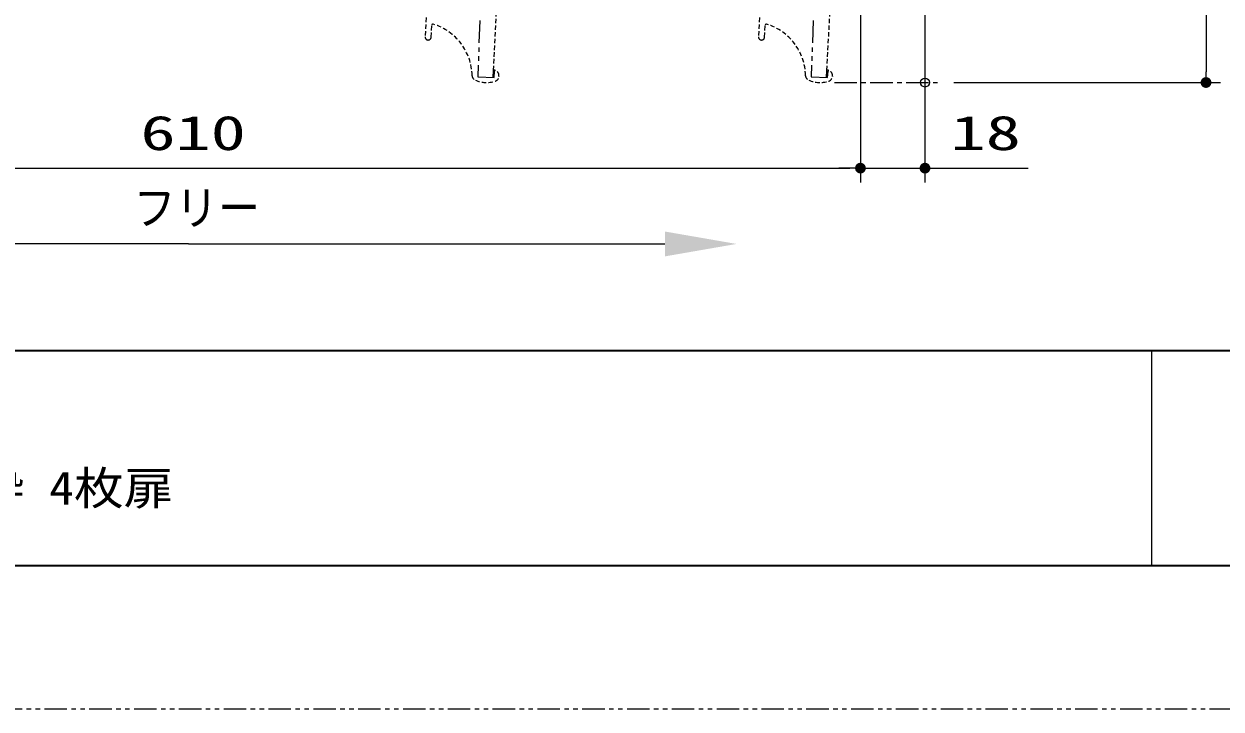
# Model space of a CAD drawing. Units: millimetres, scale not verified. Extents: x -1306 to 1306, y -607 to 607.
# Drawn here: x -562.5 to -228.5, y -594 to -403 of the extents above; entities that cross this region are included whole.
import ezdxf
from ezdxf.enums import TextEntityAlignment as Align

# ---------------------------------------------------------------- set-up
doc = ezdxf.new("R2010")
doc.units = ezdxf.units.MM
doc.header["$LTSCALE"] = 5
doc.header["$PDMODE"] = 32
doc.header["$PDSIZE"] = 2.5
for name, pattern in [('USER1', [0.375, 0.25, -0.125]), ('USER2', [2.5, 1.25, -0.25, 0.25, -0.25, 0.25, -0.25]), ('USER3', [2, 1.25, -0.25, 0.25, -0.25])]:
    doc.linetypes.add(name, pattern=pattern)
for name, color, linetype, lineweight in [('0-5_寸法線', 3, 'Continuous', 13), ('0-6_0', 3, 'Continuous', 25), ('0-7_DEFPOINTS', 7, 'Continuous', 5), ('0-8_点線(黄)', 2, 'USER1', 15), ('0-A_陰線', 1, 'USER2', 9), ('0-B_中心線', 3, 'USER3', 9), ('0-C_図面枠', 7, 'Continuous', 35)]:
    doc.layers.add(name, color=color, linetype=linetype, lineweight=lineweight)
doc.styles.add('ＭＳ ゴシック', font='')
doc.styles.get('ＭＳ ゴシック').set_extended_font_data('MS Gothic')

# ---------------------------------------------------------------- blocks, each defined once
blk = doc.blocks.new('_DOT')
at = {"layer": '0-6_0'}
blk.add_line((-2.5, 0), (-5, 0), dxfattribs=at)
for points in [[(0, 0), (-2.5, 0), (-2.48, 0.313)], [(0, 0), (-2.48, -0.313), (-2.5, 0)], [(0, 0), (-2.48, 0.313), (-2.421, 0.622)], [(0, 0), (-2.421, -0.622), (-2.48, -0.313)], [(0, 0), (-2.421, 0.622), (-2.324, 0.92)], [(0, 0), (-2.324, -0.92), (-2.421, -0.622)], [(0, 0), (-2.324, 0.92), (-2.191, 1.204)], [(0, 0), (-2.191, -1.204), (-2.324, -0.92)], [(0, 0), (-2.191, 1.204), (-2.023, 1.469)], [(0, 0), (-2.023, -1.469), (-2.191, -1.204)], [(0, 0), (-2.023, 1.469), (-1.822, 1.711)], [(0, 0), (-1.822, -1.711), (-2.023, -1.469)], [(0, 0), (-1.822, 1.711), (-1.594, 1.926)], [(0, 0), (-1.594, -1.926), (-1.822, -1.711)], [(0, 0), (-1.594, 1.926), (-1.34, 2.111)], [(0, 0), (-1.34, -2.111), (-1.594, -1.926)], [(0, 0), (-1.34, 2.111), (-1.064, 2.262)], [(0, 0), (-1.064, -2.262), (-1.34, -2.111)], [(0, 0), (-1.064, 2.262), (-0.773, 2.378)], [(0, 0), (-0.773, -2.378), (-1.064, -2.262)], [(0, 0), (-0.773, 2.378), (-0.468, 2.456)], [(0, 0), (-0.468, -2.456), (-0.773, -2.378)], [(0, 0), (-0.468, 2.456), (-0.157, 2.495)], [(0, 0), (-0.157, -2.495), (-0.468, -2.456)], [(0, 0), (-0.157, 2.495), (0.157, 2.495)], [(0, 0), (0.157, -2.495), (-0.157, -2.495)], [(0, 0), (0.157, 2.495), (0.468, 2.456)], [(0, 0), (0.468, 2.456), (0.773, 2.378)], [(0, 0), (0.773, 2.378), (1.064, 2.262)], [(0, 0), (1.064, 2.262), (1.34, 2.111)], [(0, 0), (1.34, 2.111), (1.594, 1.926)], [(0, 0), (1.594, 1.926), (1.822, 1.711)], [(0, 0), (1.822, 1.711), (2.023, 1.469)], [(0, 0), (2.023, 1.469), (2.191, 1.204)], [(0, 0), (2.191, 1.204), (2.324, 0.92)], [(0, 0), (2.324, 0.92), (2.421, 0.622)], [(0, 0), (2.421, 0.622), (2.48, 0.313)], [(0, 0), (2.48, 0.313), (2.5, 0)], [(0, 0), (0.468, -2.456), (0.157, -2.495)], [(0, 0), (0.773, -2.378), (0.468, -2.456)], [(0, 0), (1.064, -2.262), (0.773, -2.378)], [(0, 0), (1.34, -2.111), (1.064, -2.262)], [(0, 0), (1.594, -1.926), (1.34, -2.111)], [(0, 0), (1.822, -1.711), (1.594, -1.926)], [(0, 0), (2.023, -1.469), (1.822, -1.711)], [(0, 0), (2.191, -1.204), (2.023, -1.469)], [(0, 0), (2.324, -0.92), (2.191, -1.204)], [(0, 0), (2.421, -0.622), (2.324, -0.92)], [(0, 0), (2.48, -0.313), (2.421, -0.622)], [(0, 0), (2.5, 0), (2.48, -0.313)]]:
    blk.add_solid(points, dxfattribs=at)

msp = doc.modelspace()

# ---------------------------------------------------------------- linework, layer by layer
at = {"layer": '0-5_寸法線'}
for p, q in [((-232.728, -316.182), (-232.728, -416.309)), ((-329.117, -320.682), (-329.117, -447.182)), ((-329.117, -320.682), (-329.117, -447.182)), ((-311.117, -320.682), (-311.117, -447.182)), ((-303.117, -419.309), (-228.728, -419.309)), ((-698.745, -443.182), (-332.117, -443.182)), ((-332.117, -443.182), (-335.117, -443.182)), ((-329.117, -443.182), (-311.117, -443.182)), ((-308.117, -443.182), (-282.355, -443.182)), ((-516.575, -464.319), (-649.468, -464.319)), ((-516.575, -464.319), (-383.682, -464.319))]:
    msp.add_line(p, q, dxfattribs=at)
msp.add_solid([(-363.682, -464.319), (-383.682, -467.791), (-383.682, -460.846)], dxfattribs=at)
at = {"layer": '0-6_0', "color": 7}
msp.add_line((-247.964, -494), (-247.964, -554), dxfattribs=at)
at = {"layer": '0-7_DEFPOINTS'}
for p in [(-311.117, -419.309), (-232.728, -419.309), (-329.117, -443.182), (-329.117, -443.182)]:
    msp.add_point(p, dxfattribs=at)
at = {"layer": '0-8_点線(黄)'}
for p, q in [((-431.466, -415.865), (-422.216, -234.664)), ((-338.46, -415.865), (-329.21, -234.664)), ((-450.272, -401.224), (-450.552, -406.566)), ((-448.854, -406.655), (-448.68, -403.32)), ((-357.266, -401.224), (-357.546, -406.566)), ((-355.848, -406.655), (-355.673, -403.32)), ((-449.748, -407.46), (-449.698, -407.46)), ((-356.742, -407.46), (-356.692, -407.46)), ((-429.954, -417.641), (-429.941, -417.389)), ((-336.948, -417.641), (-336.934, -417.389)), ((-429.946, -417.497), (-429.951, -417.595)), ((-336.94, -417.497), (-336.945, -417.595))]:
    msp.add_line(p, q, dxfattribs=at)
for centre, radius, start, end in [((-448.38, -403.336), 0.3, 72.10266, 177), ((-452.673, -417.633), 15.227, 0.7919, 73.26366), ((-355.374, -403.336), 0.3, 72.10266, 177), ((-359.667, -417.633), 15.227, 0.7919, 73.26366), ((-449.703, -406.611), 0.85, 177, 267), ((-449.703, -406.611), 0.85, 267, 357), ((-356.697, -406.611), 0.85, 177, 267), ((-356.697, -406.611), 0.85, 267, 357), ((-431.44, -417.365), 1.5, 359.06491, 90.96666), ((-338.434, -417.365), 1.5, 359.06491, 90.96666), ((-435.954, -417.276), 1.5, 185.58483, 247.1688), ((-433.377, -411.309), 8, 246.74224, 287.25225), ((-431.449, -417.516), 1.5, 287.22312, 355.23019), ((-342.948, -417.276), 1.5, 185.58483, 247.1688), ((-340.371, -411.309), 8, 246.74224, 287.25225), ((-338.442, -417.516), 1.5, 287.22312, 355.23019)]:
    msp.add_arc(centre, radius, start, end, dxfattribs=at)
at = {"layer": '0-A_陰線'}
for p, q in [((-431.57, -417.913), (-431.466, -415.865)), ((-431.271, -417.928), (-431.176, -416.131)), ((-338.564, -417.913), (-338.46, -415.865)), ((-338.264, -417.928), (-338.17, -416.131))]:
    msp.add_line(p, q, dxfattribs=at)
at = {"layer": '0-A_陰線', "color": 4}
msp.add_line((387.036, -594), (-1292.964, -594), dxfattribs=at)
at = {"layer": '0-A_陰線'}
for points in [[(-435.293, -402.009), (-435.864, -417.688), (-431.27, -417.913)], [(-342.286, -402.009), (-342.858, -417.688), (-338.264, -417.913)]]:
    msp.add_lwpolyline(points, dxfattribs=at)
for centre in [(-430.977, -416.141), (-337.971, -416.141)]:
    msp.add_arc(centre, 0.2, 87, 177, dxfattribs=at)
at = {"layer": '0-B_中心線'}
msp.add_line((-336.371, -419.309), (-307.161, -419.309), dxfattribs=at)
at = {"layer": '0-C_図面枠'}
msp.add_line((-1252.964, -494), (347.036, -494), dxfattribs=at)
msp.add_lwpolyline([(-1252.964, -554), (347.036, -554), (347.036, 554), (-1252.964, 554)], close=True, dxfattribs=at)

# ---------------------------------------------------------------- block references
at = {"layer": '0-5_寸法線', "xscale": 0.6, "yscale": 0.6}
for p, rotation in [((-232.728, -419.309), 270), ((-311.117, -443.182), 180)]:
    msp.add_blockref('_DOT', p, dxfattribs=dict(at, rotation=rotation))
msp.add_blockref('_DOT', (-329.117, -443.182), dxfattribs=at)
msp.add_blockref('_DOT', (-329.117, -443.182), dxfattribs=at)

# ---------------------------------------------------------------- texts
at = {"layer": '0-5_寸法線', "style": 'ＭＳ ゴシック'}
for s, width, p in [('610', 1.5, (-529.955, -441.032)), ('18', 1.5, (-303.975, -441.032)), ('フリー', 0.9, (-531.928, -461.9))]:
    msp.add_text(s, height=9.604, dxfattribs=dict(at, width=width)).set_placement(p, align=Align.BOTTOM_LEFT)
at = {"layer": '0-C_図面枠', "style": 'ＭＳ ゴシック', "width": 1.1}
msp.add_text('CFP H2100・2400 W3256 クローゼット折れ戸 木枠 4枚扉', height=9.236, dxfattribs=at).set_placement((-873.76, -539.776), align=Align.BOTTOM_LEFT)

doc.saveas('drawing.dxf')
